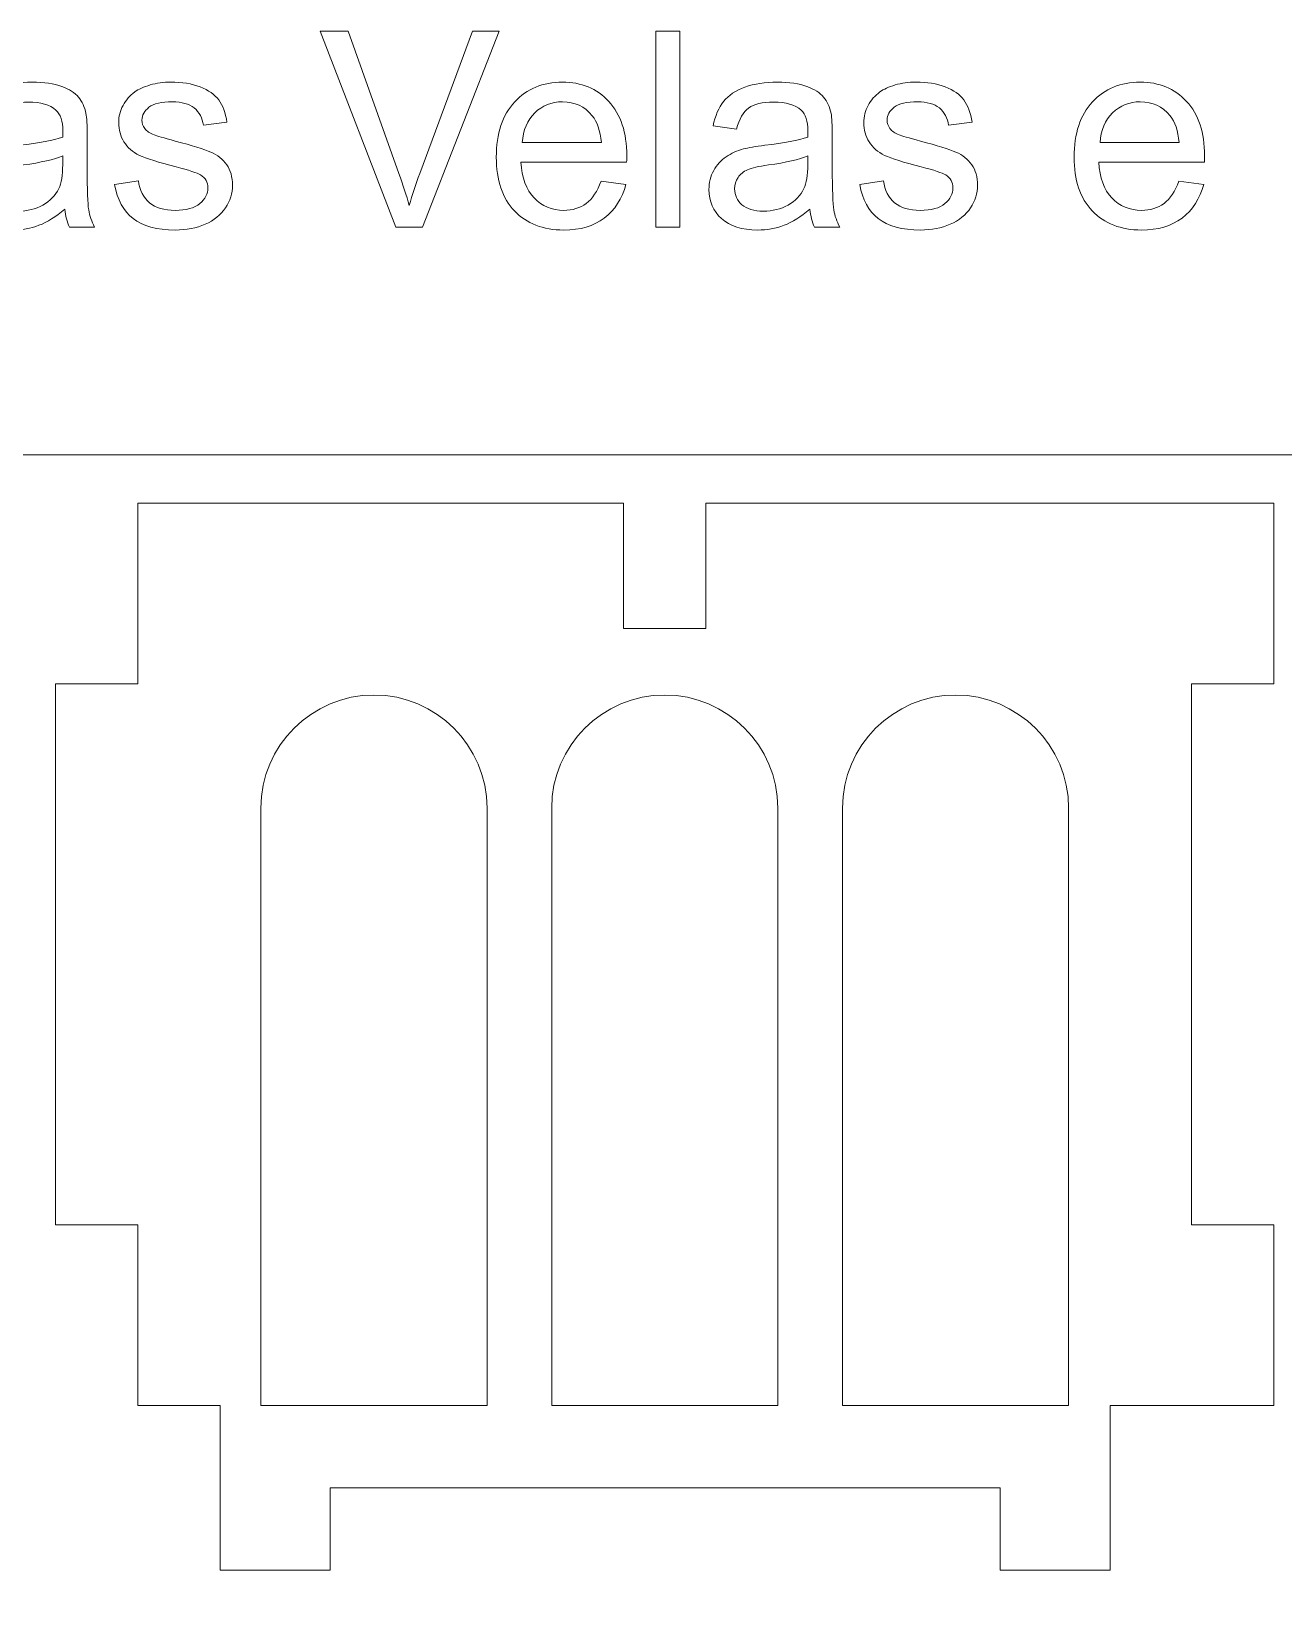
# Model space of a CAD drawing. Header units: millimetres. Extents: x -824 to 903, y -527 to 785.
# Drawn here: x -455.2 to -409.6, y 727.6 to 784.5 of the extents above; entities that cross this region are included whole.
import ezdxf

# ---------------------------------------------------------------- set-up
doc = ezdxf.new("R2010")
doc.units = ezdxf.units.MM
doc.header["$MEASUREMENT"] = 0
doc.layers.add('Camada 1', color=7, linetype='Continuous')

msp = doc.modelspace()

# ---------------------------------------------------------------- linework, layer by layer
at = {"layer": 'Camada 1', "color": 1, "lineweight": 9}
for points, knots in [([(-441.9631, 777.412), (-441.9631, 777.412), (-444.7189, 784.5439), (-444.7189, 784.5439), (-444.7189, 784.5439), (-444.7189, 784.5439), (-443.6963, 784.5439), (-443.6963, 784.5439), (-443.6963, 784.5439), (-443.6963, 784.5439), (-441.8436, 779.361), (-441.8436, 779.361), (-441.8436, 779.361), (-441.6958, 778.946), (-441.5697, 778.5575), (-441.4701, 778.1939), (-441.4701, 778.1939), (-441.3605, 778.5841), (-441.2327, 778.9725), (-441.0866, 779.361), (-441.0866, 779.361), (-441.0866, 779.361), (-439.1641, 784.5439), (-439.1641, 784.5439), (-439.1641, 784.5439), (-439.1641, 784.5439), (-438.2013, 784.5439), (-438.2013, 784.5439), (-438.2013, 784.5439), (-438.2013, 784.5439), (-440.982, 777.412), (-440.982, 777.412), (-440.982, 777.412), (-440.982, 777.412), (-441.9631, 777.412), (-441.9631, 777.412)], [0, 0, 0, 0, 0.1, 0.1, 0.1, 0.1, 0.2, 0.2, 0.2, 0.2, 0.3, 0.3, 0.3, 0.3, 0.4, 0.4, 0.4, 0.4, 0.5, 0.5, 0.5, 0.5, 0.6, 0.6, 0.6, 0.6, 0.7, 0.7, 0.7, 0.7, 0.8, 0.8, 0.8, 0.8, 1, 1, 1, 1]), ([(-432.4904, 777.412), (-432.4904, 777.412), (-432.4904, 784.5439), (-432.4904, 784.5439), (-432.4904, 784.5439), (-432.4904, 784.5439), (-431.6139, 784.5439), (-431.6139, 784.5439), (-431.6139, 784.5439), (-431.6139, 784.5439), (-431.6139, 777.412), (-431.6139, 777.412), (-431.6139, 777.412), (-431.6139, 777.412), (-432.4904, 777.412), (-432.4904, 777.412)], [0, 0, 0, 0, 0.2, 0.2, 0.2, 0.2, 0.4, 0.4, 0.4, 0.4, 0.6, 0.6, 0.6, 0.6, 1, 1, 1, 1]), ([(-454.0157, 778.0595), (-454.3411, 777.7822), (-454.6548, 777.588), (-454.9553, 777.4734), (-454.9553, 777.4734), (-455.2558, 777.3589), (-455.5779, 777.3024), (-455.9232, 777.3024), (-455.9232, 777.3024), (-456.4909, 777.3024), (-456.9275, 777.4402), (-457.233, 777.7175), (-457.233, 777.7175), (-457.5385, 777.993), (-457.6912, 778.3467), (-457.6912, 778.7766), (-457.6912, 778.7766), (-457.6912, 779.029), (-457.6331, 779.2597), (-457.5186, 779.4689), (-457.5186, 779.4689), (-457.4023, 779.6781), (-457.2513, 779.8441), (-457.0653, 779.9703), (-457.0653, 779.9703), (-456.8777, 780.0964), (-456.6686, 780.1927), (-456.4345, 780.2575), (-456.4345, 780.2575), (-456.2618, 780.3023), (-456.0012, 780.3455), (-455.6542, 780.3886), (-455.6542, 780.3886), (-454.947, 780.4716), (-454.4241, 780.5729), (-454.0904, 780.6891), (-454.0904, 780.6891), (-454.0871, 780.8086), (-454.0854, 780.885), (-454.0854, 780.9165), (-454.0854, 780.9165), (-454.0854, 781.2718), (-454.1684, 781.5225), (-454.3344, 781.6686), (-454.3344, 781.6686), (-454.5585, 781.8661), (-454.8922, 781.9641), (-455.3338, 781.9641), (-455.3338, 781.9641), (-455.7472, 781.9641), (-456.0527, 781.891), (-456.2486, 781.7466), (-456.2486, 781.7466), (-456.4461, 781.6022), (-456.5905, 781.3465), (-456.6852, 780.978), (-456.6852, 780.978), (-456.6852, 780.978), (-457.5418, 781.0975), (-457.5418, 781.0975), (-457.5418, 781.0975), (-457.4638, 781.4644), (-457.3359, 781.7615), (-457.1566, 781.9873), (-457.1566, 781.9873), (-456.9774, 782.2131), (-456.7184, 782.3858), (-456.3797, 782.5086), (-456.3797, 782.5086), (-456.0427, 782.6298), (-455.6492, 782.6912), (-455.2043, 782.6912), (-455.2043, 782.6912), (-454.7627, 782.6912), (-454.4025, 782.6398), (-454.1252, 782.5352), (-454.1252, 782.5352), (-453.8497, 782.4306), (-453.6455, 782.3011), (-453.516, 782.1434), (-453.516, 782.1434), (-453.3865, 781.9857), (-453.2952, 781.7865), (-453.2421, 781.5457), (-453.2421, 781.5457), (-453.2138, 781.3963), (-453.1989, 781.1274), (-453.1989, 780.7406), (-453.1989, 780.7406), (-453.1989, 780.7406), (-453.1989, 779.5785), (-453.1989, 779.5785), (-453.1989, 779.5785), (-453.1989, 778.7667), (-453.1806, 778.2537), (-453.1441, 778.0362), (-453.1441, 778.0362), (-453.1092, 777.8187), (-453.0362, 777.6112), (-452.9299, 777.412), (-452.9299, 777.412), (-452.9299, 777.412), (-453.8463, 777.412), (-453.8463, 777.412), (-453.8463, 777.412), (-453.9343, 777.5963), (-453.9908, 777.8121), (-454.0157, 778.0595)], [0, 0, 0, 0, 0.0357143, 0.0357143, 0.0357143, 0.0357143, 0.0714286, 0.0714286, 0.0714286, 0.0714286, 0.1071429, 0.1071429, 0.1071429, 0.1071429, 0.1428571, 0.1428571, 0.1428571, 0.1428571, 0.1785714, 0.1785714, 0.1785714, 0.1785714, 0.2142857, 0.2142857, 0.2142857, 0.2142857, 0.25, 0.25, 0.25, 0.25, 0.2857143, 0.2857143, 0.2857143, 0.2857143, 0.3214286, 0.3214286, 0.3214286, 0.3214286, 0.3571429, 0.3571429, 0.3571429, 0.3571429, 0.3928571, 0.3928571, 0.3928571, 0.3928571, 0.4285714, 0.4285714, 0.4285714, 0.4285714, 0.4642857, 0.4642857, 0.4642857, 0.4642857, 0.5, 0.5, 0.5, 0.5, 0.5357143, 0.5357143, 0.5357143, 0.5357143, 0.5714286, 0.5714286, 0.5714286, 0.5714286, 0.6071429, 0.6071429, 0.6071429, 0.6071429, 0.6428571, 0.6428571, 0.6428571, 0.6428571, 0.6785714, 0.6785714, 0.6785714, 0.6785714, 0.7142857, 0.7142857, 0.7142857, 0.7142857, 0.75, 0.75, 0.75, 0.75, 0.7857143, 0.7857143, 0.7857143, 0.7857143, 0.8214286, 0.8214286, 0.8214286, 0.8214286, 0.8571429, 0.8571429, 0.8571429, 0.8571429, 0.8928571, 0.8928571, 0.8928571, 0.8928571, 0.9285714, 0.9285714, 0.9285714, 0.9285714, 1, 1, 1, 1]), ([(-452.2011, 778.9559), (-452.2011, 778.9559), (-451.3345, 779.0954), (-451.3345, 779.0954), (-451.3345, 779.0954), (-451.2864, 778.7484), (-451.1503, 778.4828), (-450.9278, 778.2969), (-450.9278, 778.2969), (-450.7053, 778.1126), (-450.3932, 778.0196), (-449.9948, 778.0196), (-449.9948, 778.0196), (-449.5914, 778.0196), (-449.2926, 778.101), (-449.0967, 778.2653), (-449.0967, 778.2653), (-448.9024, 778.428), (-448.8045, 778.6206), (-448.8045, 778.8414), (-448.8045, 778.8414), (-448.8045, 779.0389), (-448.8925, 779.195), (-449.0668, 779.3079), (-449.0668, 779.3079), (-449.1896, 779.3859), (-449.4885, 779.4838), (-449.9633, 779.605), (-449.9633, 779.605), (-450.6041, 779.7661), (-451.0473, 779.9055), (-451.2963, 780.0234), (-451.2963, 780.0234), (-451.5437, 780.1429), (-451.7313, 780.3056), (-451.8591, 780.5148), (-451.8591, 780.5148), (-451.987, 780.7223), (-452.0517, 780.9531), (-452.0517, 781.2054), (-452.0517, 781.2054), (-452.0517, 781.4362), (-451.9986, 781.6487), (-451.894, 781.8446), (-451.894, 781.8446), (-451.7877, 782.0405), (-451.645, 782.2031), (-451.464, 782.3326), (-451.464, 782.3326), (-451.3279, 782.4322), (-451.142, 782.5169), (-450.9079, 782.5866), (-450.9079, 782.5866), (-450.6721, 782.6564), (-450.4215, 782.6912), (-450.1525, 782.6912), (-450.1525, 782.6912), (-449.7474, 782.6912), (-449.3922, 782.6331), (-449.0867, 782.5152), (-449.0867, 782.5152), (-448.7796, 782.399), (-448.5538, 782.2397), (-448.4077, 782.0405), (-448.4077, 782.0405), (-448.2633, 781.8396), (-448.162, 781.5723), (-448.1072, 781.2369), (-448.1072, 781.2369), (-448.1072, 781.2369), (-448.9639, 781.1174), (-448.9639, 781.1174), (-448.9639, 781.1174), (-449.002, 781.3864), (-449.1149, 781.5972), (-449.3009, 781.7483), (-449.3009, 781.7483), (-449.4868, 781.8993), (-449.7491, 781.974), (-450.0894, 781.974), (-450.0894, 781.974), (-450.4895, 781.974), (-450.7767, 781.9076), (-450.9477, 781.7748), (-450.9477, 781.7748), (-451.1187, 781.642), (-451.205, 781.486), (-451.205, 781.3083), (-451.205, 781.3083), (-451.205, 781.1954), (-451.1702, 781.0925), (-451.0988, 781.0012), (-451.0988, 781.0012), (-451.0274, 780.9082), (-450.9162, 780.8302), (-450.7634, 780.7688), (-450.7634, 780.7688), (-450.6755, 780.7356), (-450.4198, 780.6609), (-449.9915, 780.5447), (-449.9915, 780.5447), (-449.3739, 780.3803), (-448.9423, 780.2442), (-448.6966, 780.1396), (-448.6966, 780.1396), (-448.4509, 780.035), (-448.2583, 779.8806), (-448.1188, 779.6814), (-448.1188, 779.6814), (-447.9777, 779.4805), (-447.908, 779.2315), (-447.908, 778.9327), (-447.908, 778.9327), (-447.908, 778.6422), (-447.9927, 778.3682), (-448.1637, 778.1109), (-448.1637, 778.1109), (-448.3347, 777.8536), (-448.5804, 777.6544), (-448.9008, 777.5133), (-448.9008, 777.5133), (-449.2228, 777.3722), (-449.5864, 777.3024), (-449.9915, 777.3024), (-449.9915, 777.3024), (-450.6622, 777.3024), (-451.1752, 777.4419), (-451.5271, 777.7191), (-451.5271, 777.7191), (-451.879, 777.998), (-452.1032, 778.4097), (-452.2011, 778.9559)], [0, 0, 0, 0, 0.0294118, 0.0294118, 0.0294118, 0.0294118, 0.0588235, 0.0588235, 0.0588235, 0.0588235, 0.0882353, 0.0882353, 0.0882353, 0.0882353, 0.1176471, 0.1176471, 0.1176471, 0.1176471, 0.1470588, 0.1470588, 0.1470588, 0.1470588, 0.1764706, 0.1764706, 0.1764706, 0.1764706, 0.2058824, 0.2058824, 0.2058824, 0.2058824, 0.2352941, 0.2352941, 0.2352941, 0.2352941, 0.2647059, 0.2647059, 0.2647059, 0.2647059, 0.2941176, 0.2941176, 0.2941176, 0.2941176, 0.3235294, 0.3235294, 0.3235294, 0.3235294, 0.3529412, 0.3529412, 0.3529412, 0.3529412, 0.3823529, 0.3823529, 0.3823529, 0.3823529, 0.4117647, 0.4117647, 0.4117647, 0.4117647, 0.4411765, 0.4411765, 0.4411765, 0.4411765, 0.4705882, 0.4705882, 0.4705882, 0.4705882, 0.5, 0.5, 0.5, 0.5, 0.5294118, 0.5294118, 0.5294118, 0.5294118, 0.5588235, 0.5588235, 0.5588235, 0.5588235, 0.5882353, 0.5882353, 0.5882353, 0.5882353, 0.6176471, 0.6176471, 0.6176471, 0.6176471, 0.6470588, 0.6470588, 0.6470588, 0.6470588, 0.6764706, 0.6764706, 0.6764706, 0.6764706, 0.7058824, 0.7058824, 0.7058824, 0.7058824, 0.7352941, 0.7352941, 0.7352941, 0.7352941, 0.7647059, 0.7647059, 0.7647059, 0.7647059, 0.7941176, 0.7941176, 0.7941176, 0.7941176, 0.8235294, 0.8235294, 0.8235294, 0.8235294, 0.8529412, 0.8529412, 0.8529412, 0.8529412, 0.8823529, 0.8823529, 0.8823529, 0.8823529, 0.9117647, 0.9117647, 0.9117647, 0.9117647, 0.9411765, 0.9411765, 0.9411765, 0.9411765, 1, 1, 1, 1]), ([(-434.4843, 779.0854), (-434.4843, 779.0854), (-433.5778, 778.9659), (-433.5778, 778.9659), (-433.5778, 778.9659), (-433.7189, 778.4396), (-433.9829, 778.0296), (-434.3681, 777.739), (-434.3681, 777.739), (-434.7532, 777.4485), (-435.2446, 777.3024), (-435.8439, 777.3024), (-435.8439, 777.3024), (-436.5976, 777.3024), (-437.1953, 777.5348), (-437.6369, 777.9997), (-437.6369, 777.9997), (-438.0785, 778.4629), (-438.2993, 779.1153), (-438.2993, 779.9537), (-438.2993, 779.9537), (-438.2993, 780.8203), (-438.0768, 781.4943), (-437.6302, 781.9724), (-437.6302, 781.9724), (-437.1836, 782.4522), (-436.6043, 782.6912), (-435.8921, 782.6912), (-435.8921, 782.6912), (-435.2031, 782.6912), (-434.6403, 782.4571), (-434.2037, 781.9873), (-434.2037, 781.9873), (-433.7671, 781.5175), (-433.5479, 780.8568), (-433.5479, 780.0051), (-433.5479, 780.0051), (-433.5479, 779.9537), (-433.5496, 779.8756), (-433.5529, 779.7727), (-433.5529, 779.7727), (-433.5529, 779.7727), (-437.4028, 779.7727), (-437.4028, 779.7727), (-437.4028, 779.7727), (-437.3696, 779.2066), (-437.2102, 778.7716), (-436.9213, 778.4712), (-436.9213, 778.4712), (-436.6341, 778.1707), (-436.2739, 778.0196), (-435.8439, 778.0196), (-435.8439, 778.0196), (-435.5235, 778.0196), (-435.2496, 778.1043), (-435.0238, 778.2736), (-435.0238, 778.2736), (-434.7964, 778.4429), (-434.6171, 778.7135), (-434.4843, 779.0854)], [0, 0, 0, 0, 0.0625, 0.0625, 0.0625, 0.0625, 0.125, 0.125, 0.125, 0.125, 0.1875, 0.1875, 0.1875, 0.1875, 0.25, 0.25, 0.25, 0.25, 0.3125, 0.3125, 0.3125, 0.3125, 0.375, 0.375, 0.375, 0.375, 0.4375, 0.4375, 0.4375, 0.4375, 0.5, 0.5, 0.5, 0.5, 0.5625, 0.5625, 0.5625, 0.5625, 0.625, 0.625, 0.625, 0.625, 0.6875, 0.6875, 0.6875, 0.6875, 0.75, 0.75, 0.75, 0.75, 0.8125, 0.8125, 0.8125, 0.8125, 0.875, 0.875, 0.875, 0.875, 1, 1, 1, 1]), ([(-426.8808, 778.0595), (-427.2062, 777.7822), (-427.5199, 777.588), (-427.8204, 777.4734), (-427.8204, 777.4734), (-428.1209, 777.3589), (-428.443, 777.3024), (-428.7883, 777.3024), (-428.7883, 777.3024), (-429.356, 777.3024), (-429.7926, 777.4402), (-430.0981, 777.7175), (-430.0981, 777.7175), (-430.4036, 777.993), (-430.5563, 778.3467), (-430.5563, 778.7766), (-430.5563, 778.7766), (-430.5563, 779.029), (-430.4982, 779.2597), (-430.3837, 779.4689), (-430.3837, 779.4689), (-430.2674, 779.6781), (-430.1164, 779.8441), (-429.9304, 779.9703), (-429.9304, 779.9703), (-429.7428, 780.0964), (-429.5337, 780.1927), (-429.2996, 780.2575), (-429.2996, 780.2575), (-429.1269, 780.3023), (-428.8663, 780.3455), (-428.5193, 780.3886), (-428.5193, 780.3886), (-427.8121, 780.4716), (-427.2892, 780.5729), (-426.9555, 780.6891), (-426.9555, 780.6891), (-426.9522, 780.8086), (-426.9505, 780.885), (-426.9505, 780.9165), (-426.9505, 780.9165), (-426.9505, 781.2718), (-427.0335, 781.5225), (-427.1995, 781.6686), (-427.1995, 781.6686), (-427.4236, 781.8661), (-427.7573, 781.9641), (-428.1989, 781.9641), (-428.1989, 781.9641), (-428.6123, 781.9641), (-428.9178, 781.891), (-429.1137, 781.7466), (-429.1137, 781.7466), (-429.3112, 781.6022), (-429.4556, 781.3465), (-429.5503, 780.978), (-429.5503, 780.978), (-429.5503, 780.978), (-430.4069, 781.0975), (-430.4069, 781.0975), (-430.4069, 781.0975), (-430.3289, 781.4644), (-430.201, 781.7615), (-430.0217, 781.9873), (-430.0217, 781.9873), (-429.8425, 782.2131), (-429.5835, 782.3858), (-429.2448, 782.5086), (-429.2448, 782.5086), (-428.9078, 782.6298), (-428.5143, 782.6912), (-428.0694, 782.6912), (-428.0694, 782.6912), (-427.6278, 782.6912), (-427.2676, 782.6398), (-426.9903, 782.5352), (-426.9903, 782.5352), (-426.7148, 782.4306), (-426.5106, 782.3011), (-426.3811, 782.1434), (-426.3811, 782.1434), (-426.2516, 781.9857), (-426.1603, 781.7865), (-426.1072, 781.5457), (-426.1072, 781.5457), (-426.0789, 781.3963), (-426.064, 781.1274), (-426.064, 780.7406), (-426.064, 780.7406), (-426.064, 780.7406), (-426.064, 779.5785), (-426.064, 779.5785), (-426.064, 779.5785), (-426.064, 778.7667), (-426.0457, 778.2537), (-426.0092, 778.0362), (-426.0092, 778.0362), (-425.9743, 777.8187), (-425.9013, 777.6112), (-425.795, 777.412), (-425.795, 777.412), (-425.795, 777.412), (-426.7114, 777.412), (-426.7114, 777.412), (-426.7114, 777.412), (-426.7994, 777.5963), (-426.8559, 777.8121), (-426.8808, 778.0595)], [0, 0, 0, 0, 0.0357143, 0.0357143, 0.0357143, 0.0357143, 0.0714286, 0.0714286, 0.0714286, 0.0714286, 0.1071429, 0.1071429, 0.1071429, 0.1071429, 0.1428571, 0.1428571, 0.1428571, 0.1428571, 0.1785714, 0.1785714, 0.1785714, 0.1785714, 0.2142857, 0.2142857, 0.2142857, 0.2142857, 0.25, 0.25, 0.25, 0.25, 0.2857143, 0.2857143, 0.2857143, 0.2857143, 0.3214286, 0.3214286, 0.3214286, 0.3214286, 0.3571429, 0.3571429, 0.3571429, 0.3571429, 0.3928571, 0.3928571, 0.3928571, 0.3928571, 0.4285714, 0.4285714, 0.4285714, 0.4285714, 0.4642857, 0.4642857, 0.4642857, 0.4642857, 0.5, 0.5, 0.5, 0.5, 0.5357143, 0.5357143, 0.5357143, 0.5357143, 0.5714286, 0.5714286, 0.5714286, 0.5714286, 0.6071429, 0.6071429, 0.6071429, 0.6071429, 0.6428571, 0.6428571, 0.6428571, 0.6428571, 0.6785714, 0.6785714, 0.6785714, 0.6785714, 0.7142857, 0.7142857, 0.7142857, 0.7142857, 0.75, 0.75, 0.75, 0.75, 0.7857143, 0.7857143, 0.7857143, 0.7857143, 0.8214286, 0.8214286, 0.8214286, 0.8214286, 0.8571429, 0.8571429, 0.8571429, 0.8571429, 0.8928571, 0.8928571, 0.8928571, 0.8928571, 0.9285714, 0.9285714, 0.9285714, 0.9285714, 1, 1, 1, 1]), ([(-425.0662, 778.9559), (-425.0662, 778.9559), (-424.1996, 779.0954), (-424.1996, 779.0954), (-424.1996, 779.0954), (-424.1515, 778.7484), (-424.0154, 778.4828), (-423.7929, 778.2969), (-423.7929, 778.2969), (-423.5704, 778.1126), (-423.2583, 778.0196), (-422.8599, 778.0196), (-422.8599, 778.0196), (-422.4565, 778.0196), (-422.1577, 778.101), (-421.9618, 778.2653), (-421.9618, 778.2653), (-421.7675, 778.428), (-421.6696, 778.6206), (-421.6696, 778.8414), (-421.6696, 778.8414), (-421.6696, 779.0389), (-421.7576, 779.195), (-421.9319, 779.3079), (-421.9319, 779.3079), (-422.0547, 779.3859), (-422.3536, 779.4838), (-422.8284, 779.605), (-422.8284, 779.605), (-423.4692, 779.7661), (-423.9124, 779.9055), (-424.1614, 780.0234), (-424.1614, 780.0234), (-424.4088, 780.1429), (-424.5964, 780.3056), (-424.7242, 780.5148), (-424.7242, 780.5148), (-424.8521, 780.7223), (-424.9168, 780.9531), (-424.9168, 781.2054), (-424.9168, 781.2054), (-424.9168, 781.4362), (-424.8637, 781.6487), (-424.7591, 781.8446), (-424.7591, 781.8446), (-424.6528, 782.0405), (-424.5101, 782.2031), (-424.3291, 782.3326), (-424.3291, 782.3326), (-424.193, 782.4322), (-424.0071, 782.5169), (-423.773, 782.5866), (-423.773, 782.5866), (-423.5372, 782.6564), (-423.2866, 782.6912), (-423.0176, 782.6912), (-423.0176, 782.6912), (-422.6125, 782.6912), (-422.2573, 782.6331), (-421.9518, 782.5152), (-421.9518, 782.5152), (-421.6447, 782.399), (-421.4189, 782.2397), (-421.2728, 782.0405), (-421.2728, 782.0405), (-421.1284, 781.8396), (-421.0271, 781.5723), (-420.9723, 781.2369), (-420.9723, 781.2369), (-420.9723, 781.2369), (-421.829, 781.1174), (-421.829, 781.1174), (-421.829, 781.1174), (-421.8671, 781.3864), (-421.98, 781.5972), (-422.166, 781.7483), (-422.166, 781.7483), (-422.3519, 781.8993), (-422.6142, 781.974), (-422.9545, 781.974), (-422.9545, 781.974), (-423.3546, 781.974), (-423.6418, 781.9076), (-423.8128, 781.7748), (-423.8128, 781.7748), (-423.9838, 781.642), (-424.0701, 781.486), (-424.0701, 781.3083), (-424.0701, 781.3083), (-424.0701, 781.1954), (-424.0353, 781.0925), (-423.9639, 781.0012), (-423.9639, 781.0012), (-423.8925, 780.9082), (-423.7813, 780.8302), (-423.6285, 780.7688), (-423.6285, 780.7688), (-423.5406, 780.7356), (-423.2849, 780.6609), (-422.8566, 780.5447), (-422.8566, 780.5447), (-422.239, 780.3803), (-421.8074, 780.2442), (-421.5617, 780.1396), (-421.5617, 780.1396), (-421.316, 780.035), (-421.1234, 779.8806), (-420.9839, 779.6814), (-420.9839, 779.6814), (-420.8428, 779.4805), (-420.7731, 779.2315), (-420.7731, 778.9327), (-420.7731, 778.9327), (-420.7731, 778.6422), (-420.8578, 778.3682), (-421.0288, 778.1109), (-421.0288, 778.1109), (-421.1998, 777.8536), (-421.4455, 777.6544), (-421.7659, 777.5133), (-421.7659, 777.5133), (-422.0879, 777.3722), (-422.4515, 777.3024), (-422.8566, 777.3024), (-422.8566, 777.3024), (-423.5273, 777.3024), (-424.0403, 777.4419), (-424.3922, 777.7191), (-424.3922, 777.7191), (-424.7441, 777.998), (-424.9683, 778.4097), (-425.0662, 778.9559)], [0, 0, 0, 0, 0.0294118, 0.0294118, 0.0294118, 0.0294118, 0.0588235, 0.0588235, 0.0588235, 0.0588235, 0.0882353, 0.0882353, 0.0882353, 0.0882353, 0.1176471, 0.1176471, 0.1176471, 0.1176471, 0.1470588, 0.1470588, 0.1470588, 0.1470588, 0.1764706, 0.1764706, 0.1764706, 0.1764706, 0.2058824, 0.2058824, 0.2058824, 0.2058824, 0.2352941, 0.2352941, 0.2352941, 0.2352941, 0.2647059, 0.2647059, 0.2647059, 0.2647059, 0.2941176, 0.2941176, 0.2941176, 0.2941176, 0.3235294, 0.3235294, 0.3235294, 0.3235294, 0.3529412, 0.3529412, 0.3529412, 0.3529412, 0.3823529, 0.3823529, 0.3823529, 0.3823529, 0.4117647, 0.4117647, 0.4117647, 0.4117647, 0.4411765, 0.4411765, 0.4411765, 0.4411765, 0.4705882, 0.4705882, 0.4705882, 0.4705882, 0.5, 0.5, 0.5, 0.5, 0.5294118, 0.5294118, 0.5294118, 0.5294118, 0.5588235, 0.5588235, 0.5588235, 0.5588235, 0.5882353, 0.5882353, 0.5882353, 0.5882353, 0.6176471, 0.6176471, 0.6176471, 0.6176471, 0.6470588, 0.6470588, 0.6470588, 0.6470588, 0.6764706, 0.6764706, 0.6764706, 0.6764706, 0.7058824, 0.7058824, 0.7058824, 0.7058824, 0.7352941, 0.7352941, 0.7352941, 0.7352941, 0.7647059, 0.7647059, 0.7647059, 0.7647059, 0.7941176, 0.7941176, 0.7941176, 0.7941176, 0.8235294, 0.8235294, 0.8235294, 0.8235294, 0.8529412, 0.8529412, 0.8529412, 0.8529412, 0.8823529, 0.8823529, 0.8823529, 0.8823529, 0.9117647, 0.9117647, 0.9117647, 0.9117647, 0.9411765, 0.9411765, 0.9411765, 0.9411765, 1, 1, 1, 1]), ([(-413.4437, 779.0854), (-413.4437, 779.0854), (-412.5372, 778.9659), (-412.5372, 778.9659), (-412.5372, 778.9659), (-412.6783, 778.4396), (-412.9423, 778.0296), (-413.3275, 777.739), (-413.3275, 777.739), (-413.7126, 777.4485), (-414.204, 777.3024), (-414.8033, 777.3024), (-414.8033, 777.3024), (-415.557, 777.3024), (-416.1547, 777.5348), (-416.5963, 777.9997), (-416.5963, 777.9997), (-417.0379, 778.4629), (-417.2587, 779.1153), (-417.2587, 779.9537), (-417.2587, 779.9537), (-417.2587, 780.8203), (-417.0362, 781.4943), (-416.5896, 781.9724), (-416.5896, 781.9724), (-416.143, 782.4522), (-415.5637, 782.6912), (-414.8515, 782.6912), (-414.8515, 782.6912), (-414.1625, 782.6912), (-413.5997, 782.4571), (-413.1631, 781.9873), (-413.1631, 781.9873), (-412.7265, 781.5175), (-412.5073, 780.8568), (-412.5073, 780.0051), (-412.5073, 780.0051), (-412.5073, 779.9537), (-412.509, 779.8756), (-412.5123, 779.7727), (-412.5123, 779.7727), (-412.5123, 779.7727), (-416.3622, 779.7727), (-416.3622, 779.7727), (-416.3622, 779.7727), (-416.329, 779.2066), (-416.1696, 778.7716), (-415.8807, 778.4712), (-415.8807, 778.4712), (-415.5935, 778.1707), (-415.2333, 778.0196), (-414.8033, 778.0196), (-414.8033, 778.0196), (-414.4829, 778.0196), (-414.209, 778.1043), (-413.9832, 778.2736), (-413.9832, 778.2736), (-413.7558, 778.4429), (-413.5765, 778.7135), (-413.4437, 779.0854)], [0, 0, 0, 0, 0.0625, 0.0625, 0.0625, 0.0625, 0.125, 0.125, 0.125, 0.125, 0.1875, 0.1875, 0.1875, 0.1875, 0.25, 0.25, 0.25, 0.25, 0.3125, 0.3125, 0.3125, 0.3125, 0.375, 0.375, 0.375, 0.375, 0.4375, 0.4375, 0.4375, 0.4375, 0.5, 0.5, 0.5, 0.5, 0.5625, 0.5625, 0.5625, 0.5625, 0.625, 0.625, 0.625, 0.625, 0.6875, 0.6875, 0.6875, 0.6875, 0.75, 0.75, 0.75, 0.75, 0.8125, 0.8125, 0.8125, 0.8125, 0.875, 0.875, 0.875, 0.875, 1, 1, 1, 1]), ([(-437.353, 780.4899), (-437.353, 780.4899), (-434.4743, 780.4899), (-434.4743, 780.4899), (-434.4743, 780.4899), (-434.5125, 780.9248), (-434.6237, 781.2502), (-434.8047, 781.4677), (-434.8047, 781.4677), (-435.0819, 781.8047), (-435.4438, 781.974), (-435.8871, 781.974), (-435.8871, 781.974), (-436.2888, 781.974), (-436.6258, 781.8396), (-436.8998, 781.5706), (-436.8998, 781.5706), (-437.172, 781.3017), (-437.3231, 780.9414), (-437.353, 780.4899)], [0, 0, 0, 0, 0.1666667, 0.1666667, 0.1666667, 0.1666667, 0.3333333, 0.3333333, 0.3333333, 0.3333333, 0.5, 0.5, 0.5, 0.5, 0.6666667, 0.6666667, 0.6666667, 0.6666667, 1, 1, 1, 1]), ([(-416.3124, 780.4899), (-416.3124, 780.4899), (-413.4337, 780.4899), (-413.4337, 780.4899), (-413.4337, 780.4899), (-413.4719, 780.9248), (-413.5831, 781.2502), (-413.7641, 781.4677), (-413.7641, 781.4677), (-414.0413, 781.8047), (-414.4032, 781.974), (-414.8465, 781.974), (-414.8465, 781.974), (-415.2482, 781.974), (-415.5852, 781.8396), (-415.8592, 781.5706), (-415.8592, 781.5706), (-416.1314, 781.3017), (-416.2825, 780.9414), (-416.3124, 780.4899)], [0, 0, 0, 0, 0.1666667, 0.1666667, 0.1666667, 0.1666667, 0.3333333, 0.3333333, 0.3333333, 0.3333333, 0.5, 0.5, 0.5, 0.5, 0.6666667, 0.6666667, 0.6666667, 0.6666667, 1, 1, 1, 1]), ([(-454.0854, 780.0018), (-454.4041, 779.8723), (-454.8823, 779.7627), (-455.5198, 779.6731), (-455.5198, 779.6731), (-455.8817, 779.6216), (-456.1373, 779.5635), (-456.2867, 779.4988), (-456.2867, 779.4988), (-456.4362, 779.434), (-456.5507, 779.3394), (-456.632, 779.2166), (-456.632, 779.2166), (-456.7134, 779.0921), (-456.7549, 778.9543), (-456.7549, 778.8015), (-456.7549, 778.8015), (-456.7549, 778.5708), (-456.6669, 778.3765), (-456.4893, 778.2221), (-456.4893, 778.2221), (-456.3116, 778.0678), (-456.0527, 777.9897), (-455.7123, 777.9897), (-455.7123, 777.9897), (-455.3753, 777.9897), (-455.0748, 778.0628), (-454.8109, 778.2105), (-454.8109, 778.2105), (-454.5486, 778.3566), (-454.3543, 778.5575), (-454.2315, 778.8115), (-454.2315, 778.8115), (-454.1369, 779.009), (-454.0904, 779.2996), (-454.0904, 779.6831), (-454.0904, 779.6831), (-454.0904, 779.6831), (-454.0854, 780.0018), (-454.0854, 780.0018)], [0, 0, 0, 0, 0.0909091, 0.0909091, 0.0909091, 0.0909091, 0.1818182, 0.1818182, 0.1818182, 0.1818182, 0.2727273, 0.2727273, 0.2727273, 0.2727273, 0.3636364, 0.3636364, 0.3636364, 0.3636364, 0.4545455, 0.4545455, 0.4545455, 0.4545455, 0.5454545, 0.5454545, 0.5454545, 0.5454545, 0.6363636, 0.6363636, 0.6363636, 0.6363636, 0.7272727, 0.7272727, 0.7272727, 0.7272727, 0.8181818, 0.8181818, 0.8181818, 0.8181818, 1, 1, 1, 1]), ([(-426.9505, 780.0018), (-427.2692, 779.8723), (-427.7474, 779.7627), (-428.3849, 779.6731), (-428.3849, 779.6731), (-428.7468, 779.6216), (-429.0024, 779.5635), (-429.1518, 779.4988), (-429.1518, 779.4988), (-429.3013, 779.434), (-429.4158, 779.3394), (-429.4971, 779.2166), (-429.4971, 779.2166), (-429.5785, 779.0921), (-429.62, 778.9543), (-429.62, 778.8015), (-429.62, 778.8015), (-429.62, 778.5708), (-429.532, 778.3765), (-429.3544, 778.2221), (-429.3544, 778.2221), (-429.1767, 778.0678), (-428.9178, 777.9897), (-428.5774, 777.9897), (-428.5774, 777.9897), (-428.2404, 777.9897), (-427.9399, 778.0628), (-427.676, 778.2105), (-427.676, 778.2105), (-427.4137, 778.3566), (-427.2194, 778.5575), (-427.0966, 778.8115), (-427.0966, 778.8115), (-427.002, 779.009), (-426.9555, 779.2996), (-426.9555, 779.6831), (-426.9555, 779.6831), (-426.9555, 779.6831), (-426.9505, 780.0018), (-426.9505, 780.0018)], [0, 0, 0, 0, 0.0909091, 0.0909091, 0.0909091, 0.0909091, 0.1818182, 0.1818182, 0.1818182, 0.1818182, 0.2727273, 0.2727273, 0.2727273, 0.2727273, 0.3636364, 0.3636364, 0.3636364, 0.3636364, 0.4545455, 0.4545455, 0.4545455, 0.4545455, 0.5454545, 0.5454545, 0.5454545, 0.5454545, 0.6363636, 0.6363636, 0.6363636, 0.6363636, 0.7272727, 0.7272727, 0.7272727, 0.7272727, 0.8181818, 0.8181818, 0.8181818, 0.8181818, 1, 1, 1, 1])]:
    msp.add_open_spline(points, degree=3, knots=knots, dxfattribs=at)
at = {"layer": 'Camada 1', "color": 250, "lineweight": 9}
for points, knots in [([(-549.2728, 502.0451), (-549.2728, 502.0451), (-289.6563, 502.0451), (-289.6563, 502.0451), (-289.6563, 502.0451), (-289.6563, 502.0451), (-289.6563, 769.111), (-289.6563, 769.111), (-289.6563, 769.111), (-289.6563, 769.111), (-549.2728, 769.111), (-549.2728, 769.111), (-549.2728, 769.111), (-549.2728, 769.111), (-549.2728, 502.0451), (-549.2728, 502.0451)], [0, 0, 0, 0, 0.2, 0.2, 0.2, 0.2, 0.4, 0.4, 0.4, 0.4, 0.6, 0.6, 0.6, 0.6, 1, 1, 1, 1]), ([(-451.3516, 741.0517), (-451.3516, 741.0517), (-451.3516, 734.4781), (-451.3516, 734.4781), (-451.3516, 734.4781), (-451.3516, 734.4781), (-448.3515, 734.4781), (-448.3515, 734.4781), (-448.3515, 734.4781), (-448.3515, 734.4781), (-448.3515, 728.4778), (-448.3515, 728.4778), (-448.3515, 728.4778), (-448.3515, 728.4778), (-444.3512, 728.4778), (-444.3512, 728.4778), (-444.3512, 728.4778), (-444.3512, 728.4778), (-444.3512, 731.4779), (-444.3512, 731.4779), (-444.3512, 731.4779), (-444.3512, 731.4779), (-419.9498, 731.4779), (-419.9498, 731.4779), (-419.9498, 731.4779), (-419.9498, 731.4779), (-419.9498, 728.4778), (-419.9498, 728.4778), (-419.9498, 728.4778), (-419.9498, 728.4778), (-415.9497, 728.4778), (-415.9497, 728.4778), (-415.9497, 728.4778), (-415.9497, 728.4778), (-415.9497, 734.4781), (-415.9497, 734.4781), (-415.9497, 734.4781), (-415.9497, 734.4781), (-409.9797, 734.4781), (-409.9797, 734.4781), (-409.9797, 734.4781), (-409.9797, 734.4781), (-409.9797, 741.0517), (-409.9797, 741.0517), (-409.9797, 741.0517), (-409.9797, 741.0517), (-412.9798, 741.0517), (-412.9798, 741.0517), (-412.9798, 741.0517), (-412.9798, 750.0504), (-412.9798, 751.7739), (-412.9798, 760.7726), (-412.9798, 760.7726), (-412.9798, 760.7726), (-409.9797, 760.7726), (-409.9797, 760.7726), (-409.9797, 760.7726), (-409.9797, 760.7726), (-409.9797, 767.3463), (-409.9797, 767.3463), (-409.9797, 767.3463), (-409.9797, 767.3463), (-430.6657, 767.3463), (-430.6657, 767.3463), (-430.6657, 767.3463), (-430.6657, 767.3463), (-430.6657, 762.7812), (-430.6657, 762.7812), (-430.6657, 762.7812), (-430.6657, 762.7812), (-433.6658, 762.7812), (-433.6658, 762.7812), (-433.6658, 762.7812), (-433.6658, 762.7812), (-433.6658, 767.3463), (-433.6658, 767.3463), (-433.6658, 767.3463), (-433.6658, 767.3463), (-451.3516, 767.3463), (-451.3516, 767.3463), (-451.3516, 767.3463), (-451.3516, 767.3463), (-451.3516, 760.7726), (-451.3516, 760.7726), (-451.3516, 760.7726), (-451.3516, 760.7726), (-454.3518, 760.7726), (-454.3518, 760.7726), (-454.3518, 760.7726), (-454.3518, 751.7738), (-454.3518, 750.0505), (-454.3518, 741.0517), (-454.3518, 741.0517), (-454.3518, 741.0517), (-451.3516, 741.0517), (-451.3516, 741.0517)], [0, 0, 0, 0, 0.04, 0.04, 0.04, 0.04, 0.08, 0.08, 0.08, 0.08, 0.12, 0.12, 0.12, 0.12, 0.16, 0.16, 0.16, 0.16, 0.2, 0.2, 0.2, 0.2, 0.24, 0.24, 0.24, 0.24, 0.28, 0.28, 0.28, 0.28, 0.32, 0.32, 0.32, 0.32, 0.36, 0.36, 0.36, 0.36, 0.4, 0.4, 0.4, 0.4, 0.44, 0.44, 0.44, 0.44, 0.48, 0.48, 0.48, 0.48, 0.52, 0.52, 0.52, 0.52, 0.56, 0.56, 0.56, 0.56, 0.6, 0.6, 0.6, 0.6, 0.64, 0.64, 0.64, 0.64, 0.68, 0.68, 0.68, 0.68, 0.72, 0.72, 0.72, 0.72, 0.76, 0.76, 0.76, 0.76, 0.8, 0.8, 0.8, 0.8, 0.84, 0.84, 0.84, 0.84, 0.88, 0.88, 0.88, 0.88, 0.92, 0.92, 0.92, 0.92, 1, 1, 1, 1])]:
    msp.add_open_spline(points, degree=3, knots=knots, dxfattribs=at)
at = {"layer": 'Camada 1', "color": 5, "lineweight": 9}
for points in [[(-446.8726, 734.4781), (-446.8726, 734.4781), (-438.6374, 734.4781), (-438.6374, 734.4781), (-438.6374, 734.4781), (-438.6374, 734.4781), (-438.6374, 756.2428), (-438.6374, 756.2428), (-438.6374, 756.2428), (-438.6374, 758.5076), (-440.4903, 760.3604), (-442.755, 760.3604), (-442.755, 760.3604), (-445.0197, 760.3604), (-446.8726, 758.5076), (-446.8726, 756.2428), (-446.8726, 756.2428), (-446.8726, 756.2428), (-446.8726, 734.4781), (-446.8726, 734.4781)], [(-436.2835, 734.4781), (-436.2835, 734.4781), (-428.0482, 734.4781), (-428.0482, 734.4781), (-428.0482, 734.4781), (-428.0482, 734.4781), (-428.0482, 756.2428), (-428.0482, 756.2428), (-428.0482, 756.2428), (-428.0482, 758.5076), (-429.9011, 760.3604), (-432.1658, 760.3604), (-432.1658, 760.3604), (-434.4305, 760.3604), (-436.2835, 758.5076), (-436.2835, 756.2428), (-436.2835, 756.2428), (-436.2835, 756.2428), (-436.2835, 734.4781), (-436.2835, 734.4781)], [(-425.6943, 734.4781), (-425.6943, 734.4781), (-417.459, 734.4781), (-417.459, 734.4781), (-417.459, 734.4781), (-417.459, 734.4781), (-417.459, 756.2428), (-417.459, 756.2428), (-417.459, 756.2428), (-417.459, 758.5076), (-419.3119, 760.3604), (-421.5766, 760.3604), (-421.5766, 760.3604), (-423.8414, 760.3604), (-425.6943, 758.5076), (-425.6943, 756.2428), (-425.6943, 756.2428), (-425.6943, 756.2428), (-425.6943, 734.4781), (-425.6943, 734.4781)]]:
    msp.add_open_spline(points, degree=3, knots=[0, 0, 0, 0, 0.1666667, 0.1666667, 0.1666667, 0.1666667, 0.3333333, 0.3333333, 0.3333333, 0.3333333, 0.5, 0.5, 0.5, 0.5, 0.6666667, 0.6666667, 0.6666667, 0.6666667, 1, 1, 1, 1], dxfattribs=at)

doc.saveas('drawing.dxf')
